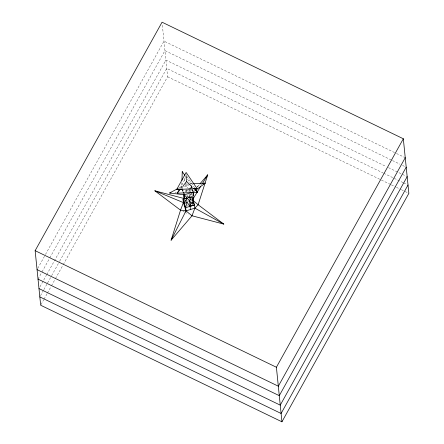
<?xml version="1.0" encoding="UTF-8"?>
<svg xmlns="http://www.w3.org/2000/svg" width="444" height="444" viewBox="0 0 444 444"><rect width="100%" height="100%" fill="white"/><g stroke="black" fill="none" stroke-linecap="round" stroke-linejoin="round"><path stroke-width="0.33" stroke-dasharray="2.22 1.67" d="M186.652 179.498L186.724 176.124L194.605 187.784M181.879 182.44L181.935 188.417M186.314 195.882L189.188 197.269L191.103 197.63L191.958 193.739M185.931 192.258L186.502 189.666M189.977 192.857L191.159 187.695L190.898 185.137M184.804 201.726L185.248 199.911M37.734 268.415L45.144 255.084M45.477 254.479L163.986 41.148L395.893 153.202M38.023 279.104L41.73 272.438M42.063 271.828L49.473 258.497M49.806 257.892L164.946 50.622L391.869 160.267M39.999 286.757L46.392 275.247M46.731 274.636L165.906 60.101L385.975 166.428M40.504 295.693L43.534 290.237M43.873 289.632L47.242 283.572M47.575 282.967L51.276 276.301M51.615 275.691L59.357 261.755M59.696 261.15L166.755 68.426L383.078 172.944M41.015 304.623L43.706 299.778M44.045 299.173L47.075 293.717M47.414 293.112L51.116 286.441M51.454 285.836L55.156 279.171M55.489 278.566L62.898 265.235M63.237 264.624L167.599 76.751L162.199 23.554M179.848 188.506L186.724 176.124M185.348 201.498L185.992 200.344M185.043 191.753L186.325 189.566M185.326 201.898L185.964 200.805M188.167 197.952L189.188 197.269L191.425 193.434M180.636 188.966L182.773 186.308M187.978 197.636L191.569 193.484M193.368 191.414L194.267 190.376M196.958 187.268L199.65 184.16M184.771 201.132L185.703 200.161M193.767 191.647L194.855 190.837M191.103 197.63L192.108 196.931M184.388 186.369L186.369 186.269L189.671 184.46M178.094 188.445L181.74 186.502L183.722 186.402M188.084 197.819L190.265 196.792L192.074 196.748L188.206 197.874M197.019 186.502L202.048 184.438M187.923 197.658L191.719 196.481M184.954 185.559L189.455 184.243M192.829 183.755L190.742 183.866L192.929 191.453M189.866 188.073L191.159 187.695M187.89 201.271L189.821 200.705M190.47 200.516L191.758 200.139M175.064 192.607L176.429 192.507M189.838 199.611L191.764 199.867M396.52 153.502L405.244 157.72M392.496 160.567L399.972 164.18M402.469 165.384L406.21 167.194M388.467 167.632L406.549 176.368M383.705 173.249L403.03 182.584M403.651 182.884L406.771 184.393M167.599 76.751L380.808 179.764M381.435 180.07L390.781 184.587M391.408 184.887L395.771 186.996M396.392 187.296L400.76 189.405M401.382 189.705L404.501 191.214M405.122 191.514L408.863 193.323M188.367 189.849L191.814 191.514M189.283 198.895L192.158 200.288M187.235 204.928L188.384 205.483M182.95 211.35L184.16 211.943M184.765 212.238L188.389 214.014M191.392 186.175L192.829 187.573M190.265 196.792L192.169 199.323M182.845 191.342L182.129 190.337L182.506 191.525M187.041 189.577L188.633 191.819M185.348 176.068L190.77 183.86L193.035 191.425M188.894 194.455L191.358 201.243M193.018 191.469L190.77 183.86M182.345 188.417L181.74 186.502L182.245 188.345M182.551 189.055L183.355 191.614M191.508 188.867L192.213 191.209M184.121 178.277L185.248 182.273M185.437 182.939L186.369 186.269M182.412 188.955L183.089 191.414M189.516 190.404L189.705 192.263M189.899 194.172L190.432 199.45M189.188 197.269L189.383 199.206M186.708 189.66L186.974 192.246M187.235 194.833L187.429 196.775M186.291 174.486L186.641 179.198M186.941 183.233L187.29 187.94"/><path stroke-width="0.67" d="M183.2 185.775L186.613 181.518L186.652 179.498M181.946 180.414L182.251 171.617L184.959 175.513M177.489 188.772L169.597 192.99L184.371 194.805L193.223 192.052L192.474 204.329L184.371 194.805L183.561 192.252M191.136 202.07L190.11 206.316L194.533 204.939L192.957 199.672M200.1 183.638L207.731 174.831L198.118 204.739L194.861 208.147L192.013 215.784L171.101 240.193L180.536 210.167L183.372 202.592L183.05 199.384L184.105 198.862M171.101 240.193L186.003 210.9L185.681 207.692L183.05 199.384L184.338 199.006M35.137 250.677L162.06 22.2L403.324 138.767L408.863 193.323L281.94 421.8L40.676 305.233L35.137 250.677L276.401 367.249L281.94 421.8M182.018 189.427L176.645 189.571L186.141 172.472L197.019 188.489L193.578 188.772M194.983 188.339L197.608 192.224L177.228 193.218L179.52 189.094M276.401 367.249L403.324 138.767M405.244 157.72L278.327 386.197L37.063 269.63M406.21 167.194L279.287 395.671L38.023 279.104M407.17 176.668L280.247 405.144L38.989 288.578M408.019 184.993L281.096 413.475L39.832 296.903M190.748 205.222L190.104 206.316L186.963 202.231L186.63 198.984L187.651 198.296M192.757 199.367L200.599 186.513M202.381 183.594L207.731 174.831M177.228 193.218L180.214 189.499M195.399 190.437L205.189 183.15L193.517 183.722M184.365 203.541L186.963 202.231L185.681 207.692L194.533 204.939L194.861 208.147L223.804 224.115L192.013 215.784L186.003 210.9L180.536 210.167L154.856 190.798L183.988 198.49M203.308 183.927L205.189 183.15M187.29 197.858L184.76 198.646L183.444 194.494L184.687 206.749M194.861 208.147L186.003 210.9L183.372 202.592L154.856 190.798M188.767 189.172L190.831 189M169.597 192.99L170.962 192.896M176.645 189.571L197.019 188.489M186.63 198.984L184.76 198.646L184.371 194.805M223.804 224.115L198.118 204.739L192.924 200.388M186.613 181.518L190.914 185.709M193.784 188.5L197.608 192.224M192.596 202.392L194.533 204.939M182.251 171.617L182.623 172.949M193.223 192.052L193.617 195.887M192.912 196.964L193.501 202.769M189.516 200.499L190.432 209.524"/></g></svg>
